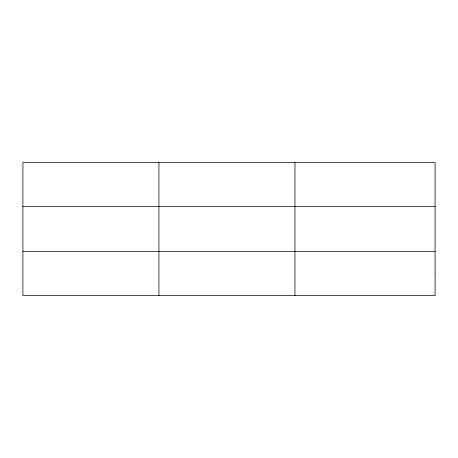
<?xml version="1.0" encoding="UTF-8"?>
<svg xmlns="http://www.w3.org/2000/svg" width="458" height="458" viewBox="0 0 458 458"><rect width="100%" height="100%" fill="white"/><g stroke="black" fill="none" stroke-linecap="round" stroke-linejoin="round"><path stroke-width="0.69" d="M158.926 162.47L158.926 295.53M294.952 162.47L294.952 295.53M22.9 206.381L435.1 206.381M22.9 251.619L435.1 251.619M435.1 273.575L435.1 295.53L22.9 295.53L22.9 162.47L435.1 162.47L435.1 273.575"/></g></svg>
